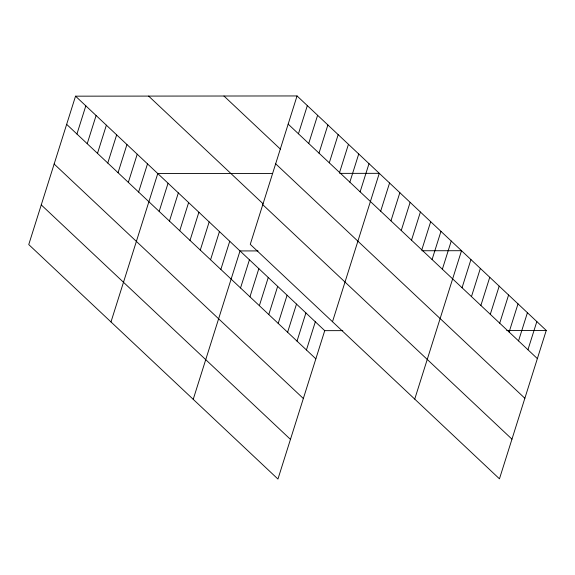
<?xml version="1.0" encoding="UTF-8"?>
<svg xmlns="http://www.w3.org/2000/svg" width="575" height="575" viewBox="0 0 575 575"><rect width="100%" height="100%" fill="white"/><g stroke="black" fill="none" stroke-linecap="round" stroke-linejoin="round"><path stroke-width="0.86" d="M75.541 96.169L28.75 244.569L277.948 479.054L324.738 330.654L75.541 96.169L297.052 95.946L546.25 330.431L499.459 478.831L250.262 244.346L297.052 95.946M76.935 134.018L85.819 105.843M87.213 143.692L96.097 115.517M97.491 153.367L106.375 125.185M107.769 163.041L116.66 134.859M118.055 172.708L126.938 144.533M128.333 182.383L137.217 154.208M138.611 192.057L147.495 163.875M110.982 321.95L157.773 173.549L272.521 173.434M159.167 211.399L168.051 183.224M169.452 221.073L178.336 192.898M179.731 230.748L188.614 202.565M190.009 240.422L198.893 212.24M200.287 250.089L209.171 221.914M210.565 259.763L219.449 231.588M220.843 269.438L229.734 241.256M193.222 399.33L240.012 250.93L258.067 250.916M240.537 287.967L249.428 259.792M298.447 133.795L307.33 105.62M249.952 296.822L258.836 268.647M308.725 143.47L317.608 115.295M259.368 305.684L268.252 277.509M319.003 153.144L327.887 124.962M268.784 314.539L277.668 286.364M278.199 323.402L287.083 295.227M329.288 162.811L338.172 134.636M287.608 332.257L296.499 304.082M339.566 172.486L348.45 144.311M297.023 341.119L305.907 312.937M349.844 182.16L358.728 153.985M306.439 349.974L315.323 321.799M360.123 191.834L369.006 163.652M332.501 321.727L379.284 173.327L339.724 173.37M380.679 211.176L389.57 183.001M390.964 220.85L399.848 192.675M401.242 230.525L410.126 202.342M411.52 240.192L420.404 212.017M421.798 249.866L430.682 221.691M432.077 259.541L440.96 231.366M442.362 269.215L451.246 241.033M414.733 399.107L461.524 250.707L421.964 250.75M462.056 287.744L470.939 259.569M471.464 296.599L480.348 268.424M480.88 305.462L489.763 277.279M490.295 314.317L499.179 286.142M499.711 323.179L508.595 294.997M509.127 332.034L518.01 303.859M518.535 340.896L527.419 312.714M527.951 349.751L536.834 321.576M324.738 330.654L342.801 330.639M506.69 330.474L546.25 330.431M288.168 124.121L537.366 358.613M223.955 96.018L280.492 149.22M275.662 163.796L524.86 398.281M148.638 96.097L262.998 203.701M262.768 204.671L511.966 439.156M66.657 124.351L315.855 358.836M54.143 164.019L303.341 398.504M41.256 204.894L290.454 439.379"/></g></svg>
